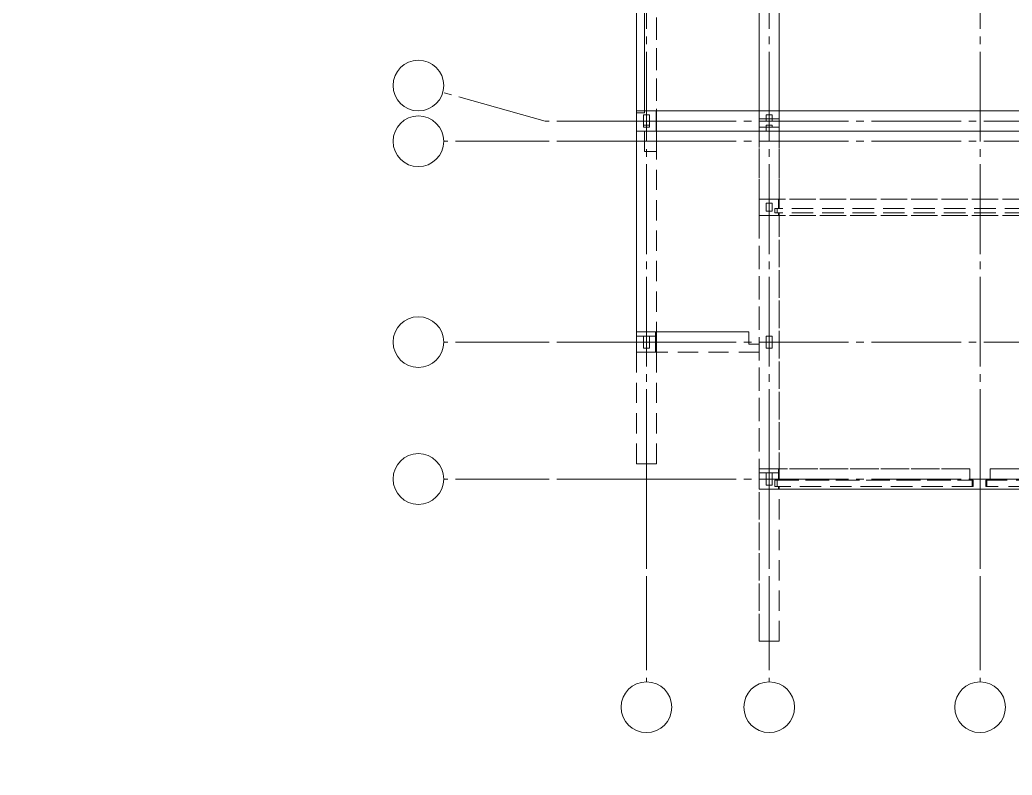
# Model space of a CAD drawing. Header units: millimetres. Extents: x 0 to 10500, y 0 to 297.
# Drawn here: x 4572.3 to 4768, y 0 to 149 of the extents above; entities that cross this region are included whole.
import ezdxf

# ---------------------------------------------------------------- set-up
doc = ezdxf.new("R2010")
doc.units = ezdxf.units.MM
for name, pattern in [('K5LT_AXLED', [22.1875, 17.6875, -1.5, 1.5, -1.5]), ('K5LT_DASHED', [6, 4, -2]), ('K5LT_THIN', [0])]:
    doc.linetypes.add(name, pattern=pattern)
doc.layers.add('Системный слой', color=7, linetype='Continuous')
doc.styles.add('KTEXTSTYLE', font='GOST_AU.SHX', dxfattribs={"width": 0.96, "height": 5})

# ---------------------------------------------------------------- blocks, each defined once
blk = doc.blocks.new('U300')
at = {"layer": 'Системный слой', "color": 30, "linetype": 'K5LT_AXLED', "lineweight": 18}
for p, q in [((4675.91, 58.4), (4655.91, 58.4)), ((4695.91, 58.4), (4675.91, 58.4)), ((4695.91, 58.4), (4886.51, 58.4))]:
    blk.add_line(p, q, dxfattribs=at)
at = {"layer": 'Системный слой', "color": 7, "linetype": 'K5LT_THIN', "lineweight": 18}
blk.add_arc((4650.91, 58.4), 5, 0, 360, dxfattribs=at)
blk = doc.blocks.new('U301')
at = {"layer": 'Системный слой', "color": 30, "linetype": 'K5LT_AXLED', "lineweight": 18}
for p, q in [((4675.91, 85.4), (4655.91, 85.4)), ((4695.91, 85.4), (4675.91, 85.4)), ((4695.91, 85.4), (4886.51, 85.4))]:
    blk.add_line(p, q, dxfattribs=at)
at = {"layer": 'Системный слой', "color": 7, "linetype": 'K5LT_THIN', "lineweight": 18}
blk.add_arc((4650.91, 85.4), 5, 0, 360, dxfattribs=at)
blk = doc.blocks.new('U302')
at = {"layer": 'Системный слой', "color": 30, "linetype": 'K5LT_AXLED', "lineweight": 18}
for p, q in [((4675.91, 125), (4655.91, 125)), ((4695.91, 125), (4675.91, 125)), ((4695.91, 125), (4886.51, 125))]:
    blk.add_line(p, q, dxfattribs=at)
at = {"layer": 'Системный слой', "color": 7, "linetype": 'K5LT_THIN', "lineweight": 18}
blk.add_arc((4650.91, 125), 5, 0, 360, dxfattribs=at)
blk = doc.blocks.new('U303')
at = {"layer": 'Системный слой', "color": 30, "linetype": 'K5LT_AXLED', "lineweight": 18}
for p, q in [((4675.91, 129), (4655.73, 134.65)), ((4695.91, 129), (4675.91, 129)), ((4695.91, 129), (4886.51, 129))]:
    blk.add_line(p, q, dxfattribs=at)
at = {"layer": 'Системный слой', "color": 7, "linetype": 'K5LT_THIN', "lineweight": 18}
blk.add_arc((4650.91, 136), 5, 0, 360, dxfattribs=at)
blk = doc.blocks.new('U308')
at = {"layer": 'Системный слой', "color": 30, "linetype": 'K5LT_AXLED', "lineweight": 18}
for p, q in [((4695.91, 58.4), (4695.91, 250.2)), ((4695.91, 58.4), (4695.91, 38.4)), ((4695.91, 38.4), (4695.91, 18.4))]:
    blk.add_line(p, q, dxfattribs=at)
at = {"layer": 'Системный слой', "color": 7, "linetype": 'K5LT_THIN', "lineweight": 18}
blk.add_arc((4695.91, 13.4), 5, 0, 360, dxfattribs=at)
blk = doc.blocks.new('U309')
at = {"layer": 'Системный слой', "color": 30, "linetype": 'K5LT_AXLED', "lineweight": 18}
for p, q in [((4720.11, 58.4), (4720.11, 250.2)), ((4720.11, 58.4), (4720.11, 38.4)), ((4720.11, 38.4), (4720.11, 18.4))]:
    blk.add_line(p, q, dxfattribs=at)
at = {"layer": 'Системный слой', "color": 7, "linetype": 'K5LT_THIN', "lineweight": 18}
blk.add_arc((4720.11, 13.4), 5, 0, 360, dxfattribs=at)
blk = doc.blocks.new('U310')
at = {"layer": 'Системный слой', "color": 30, "linetype": 'K5LT_AXLED', "lineweight": 18}
for p, q in [((4761.71, 58.4), (4761.71, 250.2)), ((4761.71, 58.4), (4761.71, 38.4)), ((4761.71, 38.4), (4761.71, 18.4))]:
    blk.add_line(p, q, dxfattribs=at)
at = {"layer": 'Системный слой', "color": 7, "linetype": 'K5LT_THIN', "lineweight": 18}
blk.add_arc((4761.71, 13.4), 5, 0, 360, dxfattribs=at)
blk = doc.blocks.new('U299')
at = {"layer": 'Системный слой'}
for name in ['U308', 'U309', 'U310', 'U303', 'U302', 'U301', 'U300']:
    blk.add_blockref(name, (0, 0), dxfattribs=at)
blk = doc.blocks.new('U330')
at = {"layer": 'Системный слой', "color": 7, "linetype": 'K5LT_DASHED', "lineweight": 18}
for p, q in [((4693.91, 249), (4693.91, 86.6)), ((4693.91, 127), (4693.91, 199.8)), ((4693.91, 127), (4693.91, 199.8)), ((4697.91, 127), (4697.91, 199.8)), ((4718.11, 127.8), (4718.11, 199)), ((4722.11, 127.8), (4722.11, 199)), ((4718.11, 195.8), (4718.11, 131)), ((4722.11, 195.8), (4722.11, 131)), ((4693.91, 61.4), (4693.91, 183.2)), ((4693.91, 130.6), (4693.91, 161.8)), ((4693.91, 161.8), (4693.91, 130.6)), ((4695.51, 130.6), (4695.51, 161.8)), ((4695.51, 161.8), (4695.51, 130.6)), ((4697.91, 161.4), (4697.91, 131)), ((4697.91, 127), (4697.91, 161.4)), ((4697.91, 161.4), (4697.91, 86.6)), ((4693.91, 130.6), (4695.51, 130.6)), ((4693.91, 130.6), (4693.91, 127)), ((4693.91, 130.6), (4695.51, 130.6)), ((4693.91, 130.6), (4693.91, 127)), ((4696.51, 130.2), (4695.31, 130.2)), ((4695.31, 130.2), (4695.31, 127.8)), ((4696.51, 130.2), (4695.31, 130.2)), ((4695.31, 130.2), (4695.31, 128.2)), ((4697.91, 131), (4695.91, 131)), ((4695.91, 131), (4695.91, 127)), ((4696.51, 130.2), (4696.51, 127.8)), ((4696.51, 128.2), (4696.51, 130.2)), ((4722.11, 131), (4718.11, 131)), ((4718.11, 131), (4718.11, 127.8)), ((4719.51, 130.2), (4720.71, 130.2)), ((4719.51, 130.2), (4719.51, 129)), ((4720.71, 130.2), (4720.71, 129)), ((4722.11, 131), (4722.11, 127.8)), ((4696.51, 128.2), (4695.31, 128.2)), ((4696.51, 127.8), (4695.31, 127.8)), ((4719.49, 127.8), (4718.11, 127.8)), ((4722.11, 127.8), (4718.11, 127.8)), ((4718.11, 127), (4718.11, 127.8)), ((4718.11, 127.8), (4718.11, 26.4)), ((4718.11, 127.8), (4722.11, 127.8)), ((4722.11, 127.8), (4719.49, 127.8)), ((4719.49, 127.8), (4719.49, 127)), ((4719.51, 129), (4720.71, 129)), ((4720.71, 128.2), (4719.51, 128.2)), ((4719.51, 128.2), (4719.51, 127.8)), ((4720.71, 127.8), (4719.51, 127.8)), ((4720.71, 127.8), (4720.71, 128.2)), ((4722.11, 113.6), (4722.11, 127.8)), ((4722.11, 111.72), (4722.11, 127.8)), ((4695.91, 127), (4693.91, 127)), ((4697.91, 127), (4693.91, 127)), ((4697.91, 127), (4695.51, 127)), ((4695.51, 127), (4695.51, 123)), ((4697.91, 127), (4697.91, 123)), ((4718.11, 113.6), (4718.11, 127)), ((4719.49, 127), (4718.11, 127)), ((4697.91, 123), (4695.51, 123)), ((4697.91, 61.4), (4697.91, 123)), ((4718.11, 113.6), (4722.11, 113.6)), ((4718.11, 113.6), (4718.11, 110.4)), ((4722.11, 111.72), (4722.11, 113.6)), ((4720.71, 112.8), (4719.51, 112.8)), ((4719.51, 112.8), (4719.51, 111.2)), ((4720.71, 111.2), (4720.71, 112.8)), ((4721.71, 111.72), (4722.11, 111.72)), ((4721.71, 111.72), (4721.71, 110.92)), ((4718.11, 110.4), (4718.11, 59.6)), ((4718.11, 110.4), (4722.11, 110.4)), ((4720.71, 111.2), (4719.51, 111.2)), ((4721.71, 110.92), (4722.11, 110.92)), ((4722.11, 110.4), (4722.11, 110.92)), ((4722.11, 58.16), (4722.11, 110.92)), ((4722.11, 59.6), (4722.11, 110.4)), ((4697.91, 86.6), (4693.91, 86.6)), ((4693.91, 86.6), (4693.91, 83.4)), ((4696.51, 86.6), (4695.31, 86.6)), ((4695.31, 86.6), (4695.31, 84.2)), ((4696.51, 84.2), (4696.51, 86.6)), ((4697.91, 86.6), (4697.91, 83.4)), ((4720.71, 86.6), (4719.51, 86.6)), ((4719.51, 86.6), (4719.51, 84.2)), ((4720.71, 84.2), (4720.71, 86.6)), ((4696.51, 84.2), (4695.31, 84.2)), ((4720.71, 84.2), (4719.51, 84.2)), ((4697.91, 83.4), (4693.91, 83.4)), ((4693.91, 61.4), (4693.91, 83.4)), ((4697.91, 83.4), (4697.91, 61.4)), ((4697.91, 61.4), (4693.91, 61.4)), ((4718.11, 59.6), (4722.11, 59.6)), ((4718.11, 59.6), (4718.11, 56.4)), ((4720.71, 59.6), (4719.51, 59.6)), ((4719.51, 59.6), (4719.51, 57.2)), ((4720.71, 57.2), (4720.71, 59.6)), ((4722.11, 59.6), (4722.11, 58.16)), ((4720.71, 57.2), (4719.51, 57.2)), ((4721.71, 58.16), (4722.11, 58.16)), ((4721.71, 58.16), (4721.71, 56.92)), ((4721.71, 56.92), (4722.11, 56.92)), ((4722.11, 56.4), (4722.11, 56.92)), ((4722.11, 26.4), (4722.11, 56.92)), ((4718.11, 26.4), (4718.11, 56.4)), ((4722.11, 56.4), (4718.11, 56.4)), ((4722.11, 26.4), (4722.11, 56.4)), ((4718.11, 26.4), (4722.11, 26.4))]:
    blk.add_line(p, q, dxfattribs=at)
blk = doc.blocks.new('U343')
at = {"layer": 'Системный слой', "color": 7, "linetype": 'K5LT_DASHED', "lineweight": 18}
for p, q in [((4693.91, 127), (4693.91, 131)), ((4693.91, 131), (4697.8, 131)), ((4693.91, 131), (4798.24, 131)), ((4697.8, 127), (4697.8, 131)), ((4697.8, 131), (4788.78, 131)), ((4697.91, 129), (4697.91, 131)), ((4697.91, 131), (4718.11, 131)), ((4718.11, 131), (4718.11, 129.4)), ((4718.11, 129.4), (4722.11, 129.4)), ((4722.11, 131), (4801.31, 131)), ((4722.11, 131), (4722.11, 129.4)), ((4722.11, 131), (4803.31, 131)), ((4697.91, 129), (4693.91, 129)), ((4693.91, 129), (4693.91, 127)), ((4697.91, 127), (4697.91, 129)), ((4697.91, 127), (4693.91, 127)), ((4693.91, 127), (4803.31, 127)), ((4693.91, 127), (4697.8, 127)), ((4693.91, 127), (4798.24, 127)), ((4697.8, 127), (4788.78, 127)), ((4801.31, 127), (4697.91, 127)), ((4718.11, 110.4), (4718.11, 113.6)), ((4718.11, 113.6), (4803.31, 113.6)), ((4718.11, 113.6), (4721.93, 113.6)), ((4801.31, 113.6), (4721.93, 113.6)), ((4721.93, 111.72), (4721.93, 113.6)), ((4776.58, 111.72), (4721.25, 111.72)), ((4721.25, 110.92), (4721.25, 111.72)), ((4721.25, 111.72), (4721.93, 111.72)), ((4776.81, 111.72), (4721.93, 111.72)), ((4718.11, 110.4), (4721.93, 110.4)), ((4718.11, 110.4), (4803.31, 110.4)), ((4776.58, 110.92), (4721.25, 110.92)), ((4721.25, 110.92), (4721.93, 110.92)), ((4776.81, 110.92), (4721.93, 110.92)), ((4721.93, 110.92), (4721.93, 110.4)), ((4801.31, 110.4), (4721.93, 110.4)), ((4697.71, 87.4), (4693.91, 87.4)), ((4693.91, 83.4), (4693.91, 87.4)), ((4716.11, 87.4), (4693.91, 87.4)), ((4697.71, 87.4), (4697.71, 83.4)), ((4697.71, 87.4), (4716.11, 87.4)), ((4716.11, 85), (4716.11, 87.4)), ((4718.11, 85), (4716.11, 85)), ((4718.11, 85), (4718.11, 83.4)), ((4718.11, 83.4), (4693.91, 83.4)), ((4697.71, 83.4), (4693.91, 83.4)), ((4718.11, 83.4), (4697.71, 83.4)), ((4721.93, 60.4), (4718.11, 60.4)), ((4718.11, 60.4), (4718.11, 56.4)), ((4718.11, 60.4), (4759.71, 60.4)), ((4759.71, 60.4), (4721.93, 60.4)), ((4721.93, 60.4), (4721.93, 58.16)), ((4759.71, 60.4), (4759.71, 58.4)), ((4801.31, 60.4), (4763.71, 60.4)), ((4763.71, 60.4), (4763.71, 58.4)), ((4763.71, 60.4), (4803.31, 60.4)), ((4721.25, 56.92), (4721.25, 58.16)), ((4721.25, 58.16), (4760.13, 58.16)), ((4721.25, 58.16), (4721.93, 58.16)), ((4760.13, 56.92), (4721.25, 56.92)), ((4721.25, 56.92), (4721.93, 56.92)), ((4721.93, 58.16), (4760.36, 58.16)), ((4760.36, 56.92), (4721.93, 56.92)), ((4721.93, 56.92), (4721.93, 56.4)), ((4763.71, 58.4), (4759.71, 58.4)), ((4760.13, 56.92), (4760.13, 58.16)), ((4760.13, 58.16), (4760.36, 58.16)), ((4760.13, 56.92), (4760.36, 56.92)), ((4760.36, 58.16), (4760.36, 56.92)), ((4762.83, 58.16), (4801.31, 58.16)), ((4762.83, 58.16), (4763.07, 58.16)), ((4762.83, 58.16), (4762.83, 56.92)), ((4801.31, 56.92), (4762.83, 56.92)), ((4762.83, 56.92), (4763.07, 56.92)), ((4763.07, 58.16), (4801.31, 58.16)), ((4763.07, 58.16), (4763.07, 56.92)), ((4801.31, 56.92), (4763.07, 56.92)), ((4721.93, 56.4), (4718.11, 56.4)), ((4718.11, 56.4), (4803.31, 56.4)), ((4721.93, 56.4), (4801.31, 56.4))]:
    blk.add_line(p, q, dxfattribs=at)

msp = doc.modelspace()

# ---------------------------------------------------------------- block references
at = {"layer": 'Системный слой'}
for name in ['U299', 'U330', 'U343']:
    msp.add_blockref(name, (0, 0), dxfattribs=at)

doc.saveas('drawing.dxf')
